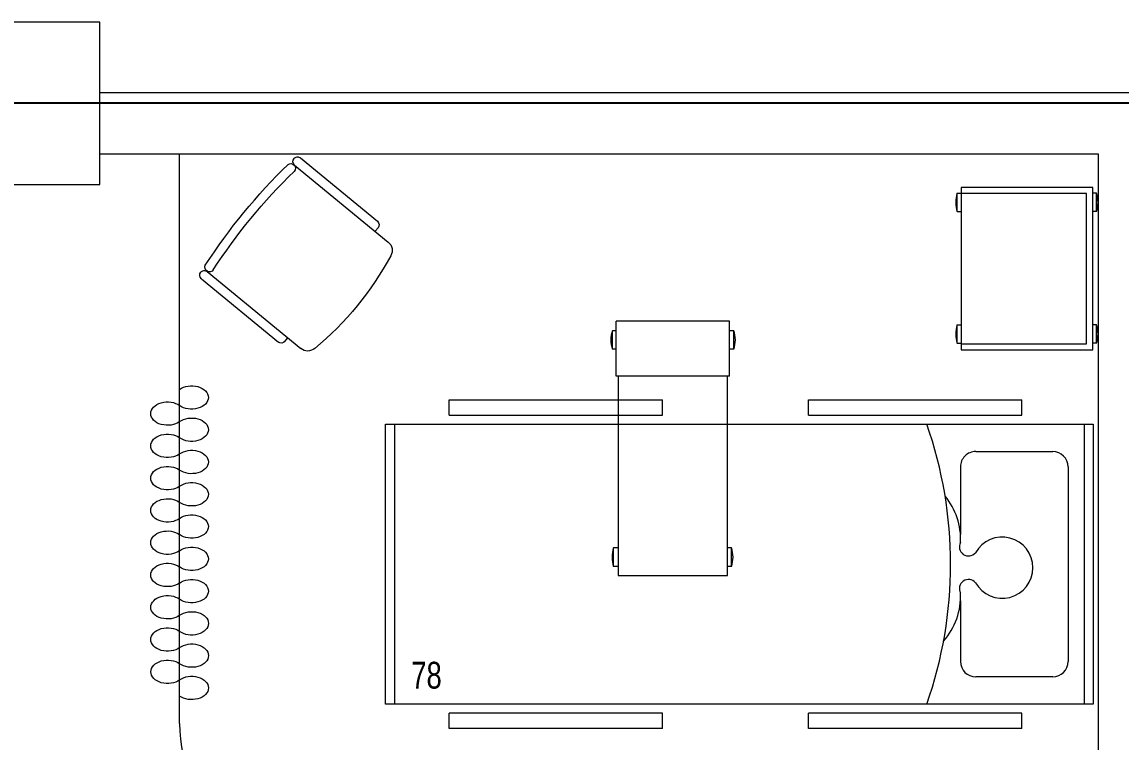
# Model space of a CAD drawing. Header units: metres. Extents: x -18745 to 220762, y -1579758 to -1356048.
# Drawn here: x 122786 to 126376, y -1435723 to -1433373 of the extents above; entities that cross this region are included whole.
import ezdxf

# ---------------------------------------------------------------- set-up
doc = ezdxf.new("R2010")
doc.units = ezdxf.units.M
doc.layers.get('0').update_dxf_attribs({"lineweight": 0})
doc.layers.add('A-100 - Copy$0$axes', color=8, linetype='Continuous')
for name, color, linetype, lineweight in [('A-100 - Copy$0$Medical Equipment and Furniture', 8, 'Continuous', 0), ('A-100 - Copy$0$Medical Equipment and Furniture1', 8, 'Continuous', 5), ('A-100 - Copy$0$Structure', 8, 'Continuous', 9), ('A-100 - Copy$0$Walls', 8, 'Continuous', 0)]:
    doc.layers.add(name, color=color, linetype=linetype, lineweight=lineweight)
doc.styles.add('A-100 - Copy$0$X3G_ENTITY_257CFD', font='swisscl.ttf', dxfattribs={"height": 200})

# ---------------------------------------------------------------- blocks, each defined once
blk = doc.blocks.new('A-100 - Copy$0$CURTAIN')
for centre, start, end in [((-0.3386, 0.0395), 313.5684, 226.4316), ((-0.1881, 0.0395), 313.5684, 226.4316), ((-0.0376, 0.0395), 313.5684, 226.4316), ((0.1129, 0.0395), 313.5684, 226.4316), ((0.2633, 0.0395), 313.5684, 226.4316), ((0.4138, 0.0395), 313.5684, 226.4316), ((0.5643, 0.0395), 313.5684, 226.4316), ((0.7148, 0.0395), 313.5684, 226.4316), ((0.8653, 0.0395), 313.5684, 226.4316), ((0.0376, -0.0395), 133.5684, 46.4316), ((0.1881, -0.0395), 133.5684, 46.4316), ((0.3386, -0.0395), 133.5684, 46.4316), ((0.4891, -0.0395), 133.5684, 46.4316), ((0.6396, -0.0395), 133.5684, 46.4316), ((0.79, -0.0395), 133.5684, 46.4316), ((0.9405, -0.0395), 133.5684, 46.4316), ((-0.4138, -0.0395), 133.5684, 46.4316), ((-0.2633, -0.0395), 133.5684, 46.4316), ((-0.1129, -0.0395), 133.5684, 46.4316)]:
    blk.add_arc(centre, 0.0546, start, end)
blk = doc.blocks.new('A-100 - Copy$0$Hospital Bed')
at = {"layer": 'A-100 - Copy$0$Medical Equipment and Furniture1'}
for p, q in [((38.338, -101.6315, 0), (38.338, -101.6815, 0)), ((38.338, -101.6315, 0), (39.0347, -101.6315, 0)), ((39.0347, -101.6315, 0), (39.0347, -101.6815, 0)), ((39.5123, -101.6315, 0), (40.209, -101.6315, 0)), ((39.5123, -101.6315, 0), (39.5123, -101.6815, 0)), ((40.209, -101.6315, 0), (40.209, -101.6815, 0)), ((38.338, -101.6815, 0), (39.0347, -101.6815, 0)), ((39.5123, -101.6815, 0), (40.209, -101.6815, 0)), ((38.105, -102.6245, 0), (38.105, -101.7101, 0)), ((38.105, -101.7101, 0), (40.4164, -101.7101, 0)), ((38.135, -102.6245, 0), (38.135, -101.7101, 0)), ((40.3864, -101.7101, 0), (40.3864, -102.6245, 0)), ((40.4164, -101.7101, 0), (40.4164, -102.6245, 0)), ((38.2374, -101.7997, 0), (38.4887, -101.7997, 0)), ((38.1874, -102.485, 0), (38.1874, -101.8497, 0)), ((38.5387, -102.0476, 0), (38.5387, -101.8497, 0)), ((38.5387, -102.485, 0), (38.5387, -102.264, 0)), ((38.4887, -102.535, 0), (38.2374, -102.535, 0)), ((40.4164, -102.6245, 0), (38.105, -102.6245, 0)), ((38.338, -102.6532, 0), (38.338, -102.7032, 0)), ((39.0347, -102.6532, 0), (38.338, -102.6532, 0)), ((39.0347, -102.6532, 0), (39.0347, -102.7032, 0)), ((40.209, -102.6532, 0), (39.5123, -102.6532, 0)), ((39.5123, -102.6532, 0), (39.5123, -102.7032, 0)), ((40.209, -102.6532, 0), (40.209, -102.7032, 0)), ((39.0347, -102.7032, 0), (38.338, -102.7032, 0)), ((40.209, -102.7032, 0), (39.5123, -102.7032, 0))]:
    blk.add_line(p, q, dxfattribs=at)
at = {"layer": 'A-100 - Copy$0$Medical Equipment and Furniture1', "elevation": 0}
for points in [[(38.6489, -102.6245), (38.6489, -102.6245), (38.6489, -102.6245), (38.6489, -102.6245), (38.6489, -102.6245), (38.6489, -102.6245), (38.6489, -102.6245), (38.6489, -102.6245), (38.6489, -102.6245), (38.6489, -102.6245), (38.6489, -102.6245), (38.6489, -102.6245), (38.6489, -102.6245), (38.6489, -102.6245), (38.6489, -102.6245), (38.6489, -102.6245), (38.6489, -102.6245), (38.6489, -102.6245), (38.6489, -102.6245), (38.6489, -102.6245), (38.6489, -102.6245), (38.6489, -102.6245), (38.6489, -102.6245), (38.6489, -102.6245), (38.6489, -102.6245), (38.6489, -102.6245), (38.6489, -102.6245), (38.6489, -102.6245), (38.6489, -102.6245), (38.6489, -102.6245), (38.6489, -102.6245), (38.6489, -102.6245), (38.6489, -102.6245), (38.6489, -102.6245), (38.6489, -102.6245), (38.6489, -102.6245), (38.6489, -102.6245), (38.6489, -102.6245), (38.6489, -102.6245), (38.6489, -102.6245), (38.6489, -102.6245), (38.6489, -102.6245), (38.6489, -102.6245), (38.6489, -102.6245), (38.6489, -102.6245), (38.6489, -102.6245), (38.6489, -102.6245), (38.6489, -102.6245), (38.6489, -102.6245), (38.6489, -102.6245), (38.6489, -102.6245), (38.6489, -102.6245), (38.6489, -102.6245), (38.6489, -102.6245), (38.6489, -102.6245), (38.6489, -102.6245), (38.6489, -102.6245), (38.6489, -102.6245), (38.6489, -102.6245), (38.6489, -102.6245), (38.6489, -102.6245), (38.6489, -102.6245), (38.6489, -102.6245), (38.6489, -102.6245), (38.6489, -102.6245), (38.6489, -102.6245), (38.6489, -102.6245), (38.6489, -102.6245), (38.6489, -102.6245), (38.6489, -102.6245), (38.6489, -102.6245), (38.6489, -102.6245), (38.6489, -102.6245), (38.6489, -102.6245), (38.6489, -102.6245), (38.6489, -102.6245), (38.6489, -102.6245), (38.6489, -102.6245), (38.6489, -102.6245), (38.6489, -102.6245), (38.6489, -102.6245), (38.6489, -102.6245), (38.6489, -102.6245), (38.6489, -102.6245), (38.6489, -102.6245), (38.6489, -102.6245), (38.6489, -102.6245), (38.6489, -102.6245), (38.6489, -102.6245), (38.6489, -102.6245), (38.6489, -102.6245), (38.6489, -102.6245), (38.6489, -102.6245), (38.6489, -102.6245), (38.6489, -102.6245), (38.6489, -102.6245), (38.6489, -102.6245), (38.6489, -102.6245), (38.6489, -102.6245), (38.6489, -102.6245), (38.6489, -102.6245), (38.6489, -102.6245), (38.6489, -102.6245), (38.6489, -102.6245), (38.6489, -102.6245), (38.6489, -102.6245), (38.6489, -102.6245), (38.6489, -102.6245), (38.6489, -102.6245), (38.6489, -102.6245), (38.6489, -102.6245), (38.6489, -102.6245), (38.6489, -102.6245), (38.6489, -102.6245), (38.6489, -102.6245), (38.6489, -102.6245), (38.6489, -102.6245), (38.6489, -102.6245), (38.6489, -102.6245), (38.6489, -102.6245), (38.6489, -102.6245), (38.6489, -102.6245), (38.6489, -102.6245), (38.6489, -102.6245), (38.6489, -102.6245), (38.6489, -102.6245), (38.6489, -102.6245), (38.6489, -102.6245), (38.6489, -102.6245), (38.6489, -102.6245), (38.6489, -102.6245), (38.6489, -102.6245), (38.6489, -102.6245), (38.6489, -102.6245), (38.6489, -102.6245), (38.6489, -102.6245), (38.6489, -102.6245), (38.6489, -102.6245), (38.6489, -102.6245), (38.6489, -102.6245), (38.6489, -102.6245), (38.6489, -102.6245), (38.6489, -102.6245), (38.6489, -102.6245), (38.6489, -102.6245), (38.6489, -102.6245), (38.6489, -102.6245), (38.6489, -102.6245), (38.6489, -102.6245), (38.6489, -102.6245), (38.6489, -102.6245), (38.6489, -102.6245), (38.6489, -102.6245), (38.6489, -102.6245), (38.6489, -102.6245), (38.6489, -102.6245), (38.6489, -102.6245), (38.6489, -102.6245), (38.6489, -102.6245), (38.6489, -102.6245), (38.6489, -102.6245), (38.6489, -102.6245), (38.6489, -102.6245), (38.6489, -102.6245), (38.6489, -102.6245), (38.6489, -102.6245), (38.6489, -102.6245), (38.6489, -102.6245), (38.6489, -102.6245), (38.6489, -102.6245), (38.6489, -102.6245), (38.6489, -102.6245), (38.6489, -102.6245), (38.6489, -102.6245), (38.6489, -102.6245), (38.6489, -102.6245), (38.6489, -102.6245), (38.6489, -102.6245), (38.6489, -102.6245), (38.6489, -102.6245), (38.6489, -102.6245), (38.6489, -102.6245), (38.6489, -102.6245), (38.6489, -102.6245), (38.6489, -102.6245), (38.6489, -102.6245), (38.6489, -102.6245), (38.6489, -102.6245), (38.6489, -102.6245), (38.6489, -102.6245), (38.6489, -102.6245), (38.6489, -102.6245), (38.6489, -102.6245), (38.6489, -102.6245), (38.6489, -102.6245), (38.6489, -102.6245), (38.6489, -102.6245), (38.6489, -102.6245), (38.6489, -102.6245), (38.6489, -102.6245), (38.6489, -102.6245), (38.6489, -102.6245), (38.6489, -102.6245), (38.6489, -102.6245), (38.6489, -102.6245), (38.6489, -102.6245), (38.6489, -102.6245), (38.6489, -102.6245), (38.6489, -102.6245), (38.6489, -102.6245), (38.6489, -102.6245), (38.6489, -102.6245), (38.6489, -102.6245), (38.6489, -102.6245), (38.6489, -102.6245), (38.6489, -102.6245), (38.6489, -102.6245), (38.6489, -102.6245), (38.6489, -102.6245)], [(38.6489, -102.6245), (38.6489, -102.6245), (38.6489, -102.6245), (38.6489, -102.6245), (38.6489, -102.6245), (38.6489, -102.6245), (38.6489, -102.6245), (38.6489, -102.6245), (38.6489, -102.6245), (38.6489, -102.6245), (38.6489, -102.6245), (38.6489, -102.6245), (38.6489, -102.6245), (38.6489, -102.6245), (38.6489, -102.6245), (38.6489, -102.6245), (38.6489, -102.6245), (38.6489, -102.6245), (38.6489, -102.6245), (38.6489, -102.6245), (38.6489, -102.6245), (38.6489, -102.6245), (38.6489, -102.6245), (38.6489, -102.6245), (38.6489, -102.6245), (38.6489, -102.6245), (38.6489, -102.6245), (38.6489, -102.6245), (38.6489, -102.6245), (38.6489, -102.6245), (38.6489, -102.6245), (38.6489, -102.6245), (38.6489, -102.6245), (38.6489, -102.6245), (38.6489, -102.6245), (38.6489, -102.6245), (38.6489, -102.6245), (38.6489, -102.6245), (38.6489, -102.6245), (38.6489, -102.6245), (38.6489, -102.6245), (38.6489, -102.6245), (38.6489, -102.6245), (38.6489, -102.6245), (38.6489, -102.6245), (38.6489, -102.6245), (38.6489, -102.6245), (38.6489, -102.6245), (38.6489, -102.6245), (38.6489, -102.6245), (38.6489, -102.6245), (38.6489, -102.6245), (38.6489, -102.6245), (38.6489, -102.6245), (38.6489, -102.6245), (38.6489, -102.6245), (38.6489, -102.6245), (38.6489, -102.6245), (38.6489, -102.6245), (38.6489, -102.6245), (38.6489, -102.6245), (38.6489, -102.6245), (38.6489, -102.6245), (38.6489, -102.6245), (38.6489, -102.6245), (38.6489, -102.6245), (38.6489, -102.6245), (38.6489, -102.6245), (38.6489, -102.6245), (38.6489, -102.6245), (38.6489, -102.6245), (38.6489, -102.6245), (38.6489, -102.6245), (38.6489, -102.6245), (38.6489, -102.6245), (38.6489, -102.6245), (38.6489, -102.6245), (38.6489, -102.6245), (38.6489, -102.6245), (38.6489, -102.6245), (38.6489, -102.6245), (38.6489, -102.6245), (38.6489, -102.6245), (38.6489, -102.6245), (38.6489, -102.6245), (38.6489, -102.6245), (38.6489, -102.6245), (38.6489, -102.6245), (38.6489, -102.6245), (38.6489, -102.6245), (38.6489, -102.6245), (38.6489, -102.6245), (38.6489, -102.6245), (38.6489, -102.6245), (38.6489, -102.6245), (38.6489, -102.6245), (38.6489, -102.6245), (38.6489, -102.6245), (38.6489, -102.6245), (38.6489, -102.6245), (38.6489, -102.6245), (38.6489, -102.6245), (38.6489, -102.6245), (38.6489, -102.6245), (38.6489, -102.6245), (38.6489, -102.6245), (38.6489, -102.6245), (38.6489, -102.6245), (38.6489, -102.6245), (38.6489, -102.6245), (38.6489, -102.6245), (38.6489, -102.6245), (38.6489, -102.6245), (38.6489, -102.6245), (38.6489, -102.6245), (38.6489, -102.6245), (38.6489, -102.6245), (38.6489, -102.6245), (38.6489, -102.6245), (38.6489, -102.6245), (38.6489, -102.6245), (38.6489, -102.6245), (38.6489, -102.6245), (38.6489, -102.6245), (38.6489, -102.6245), (38.6489, -102.6245), (38.6489, -102.6245), (38.6489, -102.6245), (38.6489, -102.6245), (38.6489, -102.6245), (38.6489, -102.6245), (38.6489, -102.6245), (38.6489, -102.6245), (38.6489, -102.6245), (38.6489, -102.6245), (38.6489, -102.6245), (38.6489, -102.6245), (38.6489, -102.6245), (38.6489, -102.6245), (38.6489, -102.6245), (38.6489, -102.6245), (38.6489, -102.6245), (38.6489, -102.6245), (38.6489, -102.6245), (38.6489, -102.6245), (38.6489, -102.6245), (38.6489, -102.6245), (38.6489, -102.6245), (38.6489, -102.6245), (38.6489, -102.6245), (38.6489, -102.6245), (38.6489, -102.6245), (38.6489, -102.6245), (38.6489, -102.6245), (38.6489, -102.6245), (38.6489, -102.6245), (38.6489, -102.6245), (38.6489, -102.6245), (38.6489, -102.6245), (38.6489, -102.6245), (38.6489, -102.6245), (38.6489, -102.6245), (38.6489, -102.6245), (38.6489, -102.6245), (38.6489, -102.6245), (38.6489, -102.6245), (38.6489, -102.6245), (38.6489, -102.6245), (38.6489, -102.6245), (38.6489, -102.6245), (38.6489, -102.6245), (38.6489, -102.6245), (38.6489, -102.6245), (38.6489, -102.6245), (38.6489, -102.6245), (38.6489, -102.6245), (38.6489, -102.6245), (38.6489, -102.6245), (38.6489, -102.6245), (38.6489, -102.6245), (38.6489, -102.6245), (38.6489, -102.6245), (38.6489, -102.6245), (38.6489, -102.6245), (38.6489, -102.6245), (38.6489, -102.6245), (38.6489, -102.6245), (38.6489, -102.6245), (38.6489, -102.6245), (38.6489, -102.6245), (38.6489, -102.6245), (38.6489, -102.6245), (38.6489, -102.6245), (38.6489, -102.6245), (38.6489, -102.6245), (38.6489, -102.6245), (38.6489, -102.6245), (38.6489, -102.6245), (38.6489, -102.6245), (38.6489, -102.6245), (38.6489, -102.6245), (38.6489, -102.6245), (38.6489, -102.6245), (38.6489, -102.6245), (38.6489, -102.6245), (38.6489, -102.6245), (38.6489, -102.6245), (38.6489, -102.6245), (38.6489, -102.6245), (38.6489, -102.6245), (38.6489, -102.6245), (38.6489, -102.6245), (38.6489, -102.6245), (38.6489, -102.6245)], [(38.6489, -102.6245), (38.6489, -102.6245), (38.6489, -102.6245), (38.6489, -102.6245), (38.6489, -102.6245), (38.6489, -102.6245), (38.6489, -102.6245), (38.6489, -102.6245), (38.6489, -102.6245), (38.6489, -102.6245), (38.6489, -102.6245), (38.6489, -102.6245), (38.6489, -102.6245), (38.6489, -102.6245), (38.6489, -102.6245), (38.6489, -102.6245), (38.6489, -102.6245), (38.6489, -102.6245), (38.6489, -102.6245), (38.6489, -102.6245), (38.6489, -102.6245), (38.6489, -102.6245), (38.6489, -102.6245), (38.6489, -102.6245), (38.6489, -102.6245), (38.6489, -102.6245), (38.6489, -102.6245), (38.6489, -102.6245), (38.6489, -102.6245), (38.6489, -102.6245), (38.6489, -102.6245), (38.6489, -102.6245), (38.6489, -102.6245), (38.6489, -102.6245), (38.6489, -102.6245), (38.6489, -102.6245), (38.6489, -102.6245), (38.6489, -102.6245), (38.6489, -102.6245), (38.6489, -102.6245), (38.6489, -102.6245), (38.6489, -102.6245), (38.6489, -102.6245), (38.6489, -102.6245), (38.6489, -102.6245), (38.6489, -102.6245), (38.6489, -102.6245), (38.6489, -102.6245), (38.6489, -102.6245), (38.6489, -102.6245), (38.6489, -102.6245), (38.6489, -102.6245), (38.6489, -102.6245), (38.6489, -102.6245), (38.6489, -102.6245), (38.6489, -102.6245), (38.6489, -102.6245), (38.6489, -102.6245), (38.6489, -102.6245), (38.6489, -102.6245), (38.6489, -102.6245), (38.6489, -102.6245), (38.6489, -102.6245), (38.6489, -102.6245), (38.6489, -102.6245), (38.6489, -102.6245), (38.6489, -102.6245), (38.6489, -102.6245), (38.6489, -102.6245), (38.6489, -102.6245), (38.6489, -102.6245), (38.6489, -102.6245), (38.6489, -102.6245), (38.6489, -102.6245), (38.6489, -102.6245), (38.6489, -102.6245), (38.6489, -102.6245), (38.6489, -102.6245), (38.6489, -102.6245), (38.6489, -102.6245), (38.6489, -102.6245), (38.6489, -102.6245), (38.6489, -102.6245), (38.6489, -102.6245), (38.6489, -102.6245), (38.6489, -102.6245), (38.6489, -102.6245), (38.6489, -102.6245), (38.6489, -102.6245), (38.6489, -102.6245), (38.6489, -102.6245), (38.6489, -102.6245), (38.6489, -102.6245), (38.6489, -102.6245), (38.6489, -102.6245), (38.6489, -102.6245), (38.6489, -102.6245), (38.6489, -102.6245), (38.6489, -102.6245), (38.6489, -102.6245), (38.6489, -102.6245), (38.6489, -102.6245), (38.6489, -102.6245), (38.6489, -102.6245), (38.6489, -102.6245), (38.6489, -102.6245), (38.6489, -102.6245), (38.6489, -102.6245), (38.6489, -102.6245), (38.6489, -102.6245), (38.6489, -102.6245), (38.6489, -102.6245), (38.6489, -102.6245), (38.6489, -102.6245), (38.6489, -102.6245), (38.6489, -102.6245), (38.6489, -102.6245), (38.6489, -102.6245), (38.6489, -102.6245), (38.6489, -102.6245), (38.6489, -102.6245), (38.6489, -102.6245), (38.6489, -102.6245), (38.6489, -102.6245), (38.6489, -102.6245), (38.6489, -102.6245), (38.6489, -102.6245), (38.6489, -102.6245), (38.6489, -102.6245), (38.6489, -102.6245), (38.6489, -102.6245), (38.6489, -102.6245), (38.6489, -102.6245), (38.6489, -102.6245), (38.6489, -102.6245), (38.6489, -102.6245), (38.6489, -102.6245), (38.6489, -102.6245), (38.6489, -102.6245), (38.6489, -102.6245), (38.6489, -102.6245), (38.6489, -102.6245), (38.6489, -102.6245), (38.6489, -102.6245), (38.6489, -102.6245), (38.6489, -102.6245), (38.6489, -102.6245), (38.6489, -102.6245), (38.6489, -102.6245), (38.6489, -102.6245), (38.6489, -102.6245), (38.6489, -102.6245), (38.6489, -102.6245), (38.6489, -102.6245), (38.6489, -102.6245), (38.6489, -102.6245), (38.6489, -102.6245), (38.6489, -102.6245), (38.6489, -102.6245), (38.6489, -102.6245), (38.6489, -102.6245), (38.6489, -102.6245), (38.6489, -102.6245), (38.6489, -102.6245), (38.6489, -102.6245), (38.6489, -102.6245), (38.6489, -102.6245), (38.6489, -102.6245), (38.6489, -102.6245), (38.6489, -102.6245), (38.6489, -102.6245), (38.6489, -102.6245), (38.6489, -102.6245), (38.6489, -102.6245), (38.6489, -102.6245), (38.6489, -102.6245), (38.6489, -102.6245), (38.6489, -102.6245), (38.6489, -102.6245), (38.6489, -102.6245), (38.6489, -102.6245), (38.6489, -102.6245), (38.6489, -102.6245), (38.6489, -102.6245), (38.6489, -102.6245), (38.6489, -102.6245), (38.6489, -102.6245), (38.6489, -102.6245), (38.6489, -102.6245), (38.6489, -102.6245), (38.6489, -102.6245), (38.6489, -102.6245), (38.6489, -102.6245), (38.6489, -102.6245), (38.6489, -102.6245), (38.6489, -102.6245), (38.6489, -102.6245), (38.6489, -102.6245), (38.6489, -102.6245), (38.6489, -102.6245), (38.6489, -102.6245), (38.6489, -102.6245), (38.6489, -102.6245), (38.6489, -102.6245), (38.6489, -102.6245), (38.6489, -102.6245), (38.6489, -102.6245), (38.6489, -102.6245), (38.6489, -102.6245), (38.6489, -102.6245), (38.6489, -102.6245), (38.6489, -102.6245), (38.6489, -102.6245), (38.6489, -102.6245), (38.6489, -102.6245), (38.6489, -102.6245), (38.6489, -102.6245), (38.6489, -102.6245), (38.6489, -102.6245), (38.6489, -102.6245), (38.6489, -102.6245), (38.6489, -102.6245), (38.6489, -102.6245), (38.6489, -102.6245), (38.6489, -102.6245), (38.6489, -102.6245), (38.6489, -102.6245), (38.6489, -102.6245), (38.6489, -102.6245), (38.6489, -102.6245), (38.6489, -102.6245), (38.6489, -102.6245), (38.6489, -102.6245), (38.6489, -102.6245), (38.6489, -102.6245), (38.6489, -102.6245), (38.6489, -102.6245), (38.6489, -102.6245), (38.6489, -102.6245), (38.6489, -102.6245), (38.6489, -102.6245), (38.6489, -102.6245), (38.6489, -102.6245), (38.6489, -102.6245), (38.6489, -102.6245), (38.6489, -102.6245), (38.6489, -102.6245), (38.6489, -102.6245), (38.6489, -102.6245), (38.6489, -102.6245), (38.6489, -102.6245), (38.6489, -102.6245), (38.6489, -102.6245), (38.6489, -102.6245), (38.6489, -102.6245), (38.6489, -102.6245), (38.6489, -102.6245), (38.6489, -102.6245), (38.6489, -102.6245), (38.6489, -102.6245), (38.6489, -102.6245), (38.6489, -102.6245), (38.6489, -102.6245), (38.6489, -102.6245), (38.6489, -102.6245), (38.6489, -102.6245), (38.6489, -102.6245), (38.6489, -102.6245), (38.6489, -102.6245), (38.6489, -102.6245), (38.6489, -102.6245), (38.6489, -102.6245), (38.6489, -102.6245), (38.6489, -102.6245), (38.6489, -102.6245), (38.6489, -102.6245), (38.6489, -102.6245)]]:
    blk.add_lwpolyline(points, close=True, dxfattribs=at)
for points in [[(38.6489, -102.6245), (38.6489, -102.6245), (38.6489, -102.6245), (38.6489, -102.6245), (38.6489, -102.6245), (38.6489, -102.6245), (38.6489, -102.6245), (38.6489, -102.6245)], [(38.6489, -102.6245), (38.6489, -102.6245), (38.6489, -102.6245), (38.6489, -102.6245), (38.6489, -102.6245), (38.6489, -102.6245), (38.6489, -102.6245), (38.6489, -102.6245), (38.6489, -102.6245), (38.6489, -102.6245), (38.6489, -102.6245), (38.6489, -102.6245), (38.6489, -102.6245), (38.6489, -102.6245), (38.6489, -102.6245), (38.6489, -102.6245), (38.6489, -102.6245), (38.6489, -102.6245), (38.6489, -102.6245), (38.6489, -102.6245), (38.6489, -102.6245), (38.6489, -102.6245), (38.6489, -102.6245), (38.6489, -102.6245), (38.6489, -102.6245), (38.6489, -102.6245), (38.6489, -102.6245), (38.6489, -102.6245), (38.6489, -102.6245), (38.6489, -102.6245), (38.6489, -102.6245), (38.6489, -102.6245), (38.6489, -102.6245), (38.6489, -102.6245), (38.6489, -102.6245), (38.6489, -102.6245), (38.6489, -102.6245), (38.6489, -102.6245), (38.6489, -102.6245), (38.6489, -102.6245), (38.6489, -102.6245), (38.6489, -102.6245), (38.6489, -102.6245), (38.6489, -102.6245), (38.6489, -102.6245), (38.6489, -102.6245), (38.6489, -102.6245), (38.6489, -102.6245), (38.6489, -102.6245), (38.6489, -102.6245), (38.6489, -102.6245), (38.6489, -102.6245), (38.6489, -102.6245), (38.6489, -102.6245), (38.6489, -102.6245), (38.6489, -102.6245), (38.6489, -102.6245), (38.6489, -102.6245), (38.6489, -102.6245), (38.6489, -102.6245), (38.6489, -102.6245), (38.6489, -102.6245), (38.6489, -102.6245), (38.6489, -102.6245), (38.6489, -102.6245), (38.6489, -102.6245), (38.6489, -102.6245), (38.6489, -102.6245), (38.6489, -102.6245), (38.6489, -102.6245), (38.6489, -102.6245), (38.6489, -102.6245), (38.6489, -102.6245), (38.6489, -102.6245), (38.6489, -102.6245), (38.6489, -102.6245), (38.6489, -102.6245), (38.6489, -102.6245), (38.6489, -102.6245), (38.6489, -102.6245), (38.6489, -102.6245), (38.6489, -102.6245), (38.6489, -102.6245), (38.6489, -102.6245), (38.6489, -102.6245), (38.6489, -102.6245), (38.6489, -102.6245), (38.6489, -102.6245), (38.6489, -102.6245), (38.6489, -102.6245), (38.6489, -102.6245), (38.6489, -102.6245), (38.6489, -102.6245), (38.6489, -102.6245), (38.6489, -102.6245), (38.6489, -102.6245), (38.6489, -102.6245), (38.6489, -102.6245), (38.6489, -102.6245), (38.6489, -102.6245), (38.6489, -102.6245), (38.6489, -102.6245), (38.6489, -102.6245), (38.6489, -102.6245), (38.6489, -102.6245), (38.6489, -102.6245), (38.6489, -102.6245), (38.6489, -102.6245), (38.6489, -102.6245), (38.6489, -102.6245), (38.6489, -102.6245)], [(38.6489, -102.6245), (38.6489, -102.6245), (38.6489, -102.6245), (38.6489, -102.6245), (38.6489, -102.6245), (38.6489, -102.6245), (38.6489, -102.6245), (38.6489, -102.6245), (38.6489, -102.6245), (38.6489, -102.6245), (38.6489, -102.6245), (38.6489, -102.6245), (38.6489, -102.6245), (38.6489, -102.6245), (38.6489, -102.6245), (38.6489, -102.6245), (38.6489, -102.6245)], [(38.6489, -102.6245), (38.6489, -102.6245), (38.6489, -102.6245), (38.6489, -102.6245), (38.6489, -102.6245), (38.6489, -102.6245), (38.6489, -102.6245)], [(38.6489, -102.6245), (38.6489, -102.6245), (38.6489, -102.6245), (38.6489, -102.6245), (38.6489, -102.6245), (38.6489, -102.6245), (38.6489, -102.6245), (38.6489, -102.6245), (38.6489, -102.6245), (38.6489, -102.6245), (38.6489, -102.6245), (38.6489, -102.6245)], [(38.6489, -102.6245), (38.6489, -102.6245), (38.6489, -102.6245), (38.6489, -102.6245), (38.6489, -102.6245), (38.6489, -102.6245), (38.6489, -102.6245), (38.6489, -102.6245), (38.6489, -102.6245), (38.6489, -102.6245), (38.6489, -102.6245), (38.6489, -102.6245), (38.6489, -102.6245), (38.6489, -102.6245), (38.6489, -102.6245), (38.6489, -102.6245), (38.6489, -102.6245), (38.6489, -102.6245), (38.6489, -102.6245), (38.6489, -102.6245), (38.6489, -102.6245), (38.6489, -102.6245), (38.6489, -102.6245), (38.6489, -102.6245), (38.6489, -102.6245), (38.6489, -102.6245), (38.6489, -102.6245), (38.6489, -102.6245), (38.6489, -102.6245), (38.6489, -102.6245), (38.6489, -102.6245), (38.6489, -102.6245), (38.6489, -102.6245), (38.6489, -102.6245), (38.6489, -102.6245), (38.6489, -102.6245), (38.6489, -102.6245), (38.6489, -102.6245), (38.6489, -102.6245), (38.6489, -102.6245), (38.6489, -102.6245), (38.6489, -102.6245), (38.6489, -102.6245), (38.6489, -102.6245), (38.6489, -102.6245), (38.6489, -102.6245), (38.6489, -102.6245), (38.6489, -102.6245), (38.6489, -102.6245), (38.6489, -102.6245), (38.6489, -102.6245), (38.6489, -102.6245), (38.6489, -102.6245), (38.6489, -102.6245), (38.6489, -102.6245), (38.6489, -102.6245), (38.6489, -102.6245), (38.6489, -102.6245), (38.6489, -102.6245), (38.6489, -102.6245), (38.6489, -102.6245), (38.6489, -102.6245), (38.6489, -102.6245), (38.6489, -102.6245), (38.6489, -102.6245), (38.6489, -102.6245), (38.6489, -102.6245), (38.6489, -102.6245), (38.6489, -102.6245), (38.6489, -102.6245), (38.6489, -102.6245), (38.6489, -102.6245), (38.6489, -102.6245), (38.6489, -102.6245), (38.6489, -102.6245), (38.6489, -102.6245), (38.6489, -102.6245), (38.6489, -102.6245), (38.6489, -102.6245), (38.6489, -102.6245), (38.6489, -102.6245), (38.6489, -102.6245), (38.6489, -102.6245), (38.6489, -102.6245), (38.6489, -102.6245), (38.6489, -102.6245), (38.6489, -102.6245), (38.6489, -102.6245), (38.6489, -102.6245)], [(38.6489, -102.6245), (38.6489, -102.6245), (38.6489, -102.6245), (38.6489, -102.6245), (38.6489, -102.6245), (38.6489, -102.6245), (38.6489, -102.6245), (38.6489, -102.6245), (38.6489, -102.6245), (38.6489, -102.6245), (38.6489, -102.6245), (38.6489, -102.6245), (38.6489, -102.6245), (38.6489, -102.6245), (38.6489, -102.6245), (38.6489, -102.6245), (38.6489, -102.6245), (38.6489, -102.6245), (38.6489, -102.6245), (38.6489, -102.6245), (38.6489, -102.6245), (38.6489, -102.6245), (38.6489, -102.6245), (38.6489, -102.6245), (38.6489, -102.6245), (38.6489, -102.6245), (38.6489, -102.6245), (38.6489, -102.6245), (38.6489, -102.6245), (38.6489, -102.6245), (38.6489, -102.6245), (38.6489, -102.6245), (38.6489, -102.6245), (38.6489, -102.6245), (38.6489, -102.6245), (38.6489, -102.6245), (38.6489, -102.6245), (38.6489, -102.6245), (38.6489, -102.6245), (38.6489, -102.6245), (38.6489, -102.6245), (38.6489, -102.6245), (38.6489, -102.6245), (38.6489, -102.6245), (38.6489, -102.6245), (38.6489, -102.6245), (38.6489, -102.6245), (38.6489, -102.6245), (38.6489, -102.6245), (38.6489, -102.6245), (38.6489, -102.6245), (38.6489, -102.6245), (38.6489, -102.6245), (38.6489, -102.6245)], [(38.6489, -102.6245), (38.6489, -102.6245), (38.6489, -102.6245), (38.6489, -102.6245), (38.6489, -102.6245), (38.6489, -102.6245), (38.6489, -102.6245), (38.6489, -102.6245), (38.6489, -102.6245), (38.6489, -102.6245)], [(38.6489, -102.6245), (38.6489, -102.6245), (38.6489, -102.6245), (38.6489, -102.6245), (38.6489, -102.6245), (38.6489, -102.6245), (38.6489, -102.6245), (38.6489, -102.6245), (38.6489, -102.6245), (38.6489, -102.6245)], [(38.6489, -102.6245), (38.6489, -102.6245), (38.6489, -102.6245), (38.6489, -102.6245), (38.6489, -102.6245), (38.6489, -102.6245), (38.6489, -102.6245), (38.6489, -102.6245), (38.6489, -102.6245), (38.6489, -102.6245), (38.6489, -102.6245), (38.6489, -102.6245), (38.6489, -102.6245), (38.6489, -102.6245), (38.6489, -102.6245)], [(38.6489, -102.6245), (38.6489, -102.6245), (38.6489, -102.6245), (38.6489, -102.6245), (38.6489, -102.6245), (38.6489, -102.6245), (38.6489, -102.6245), (38.6489, -102.6245), (38.6489, -102.6245), (38.6489, -102.6245)], [(38.6489, -102.6245), (38.6489, -102.6245), (38.6489, -102.6245), (38.6489, -102.6245), (38.6489, -102.6245), (38.6489, -102.6245), (38.6489, -102.6245)], [(38.6489, -102.6245), (38.6489, -102.6245), (38.6489, -102.6245), (38.6489, -102.6245), (38.6489, -102.6245), (38.6489, -102.6245), (38.6489, -102.6245), (38.6489, -102.6245), (38.6489, -102.6245), (38.6489, -102.6245)], [(38.6489, -102.6245), (38.6489, -102.6245), (38.6489, -102.6245), (38.6489, -102.6245), (38.6489, -102.6245), (38.6489, -102.6245), (38.6489, -102.6245), (38.6489, -102.6245), (38.6489, -102.6245), (38.6489, -102.6245), (38.6489, -102.6245), (38.6489, -102.6245), (38.6489, -102.6245), (38.6489, -102.6245), (38.6489, -102.6245), (38.6489, -102.6245), (38.6489, -102.6245), (38.6489, -102.6245)], [(38.6489, -102.6245), (38.6489, -102.6245), (38.6489, -102.6245), (38.6489, -102.6245), (38.6489, -102.6245), (38.6489, -102.6245), (38.6489, -102.6245), (38.6489, -102.6245), (38.6489, -102.6245)]]:
    blk.add_lwpolyline(points, dxfattribs=at)
at = {"layer": 'A-100 - Copy$0$Medical Equipment and Furniture1'}
for centre, radius, start, end in [((39.9488, -102.1673, 0), 1.378, 160.6222, 199.3778), ((38.2374, -101.8497, 0), 0.05, 90, 180), ((38.4887, -101.8497, 0), 0.05, 0, 90), ((38.7578, -102.0625, 0), 0.2195, 138.2973, 182.816), ((38.4026, -102.1558, 0), 0.1, 29.3037, 330.6963), ((38.5126, -102.0878, 0), 0.0297, 220.0437, 29.1003), ((38.5126, -102.2238, 0), 0.0297, 330.8997, 139.9563), ((38.7578, -102.2491, 0), 0.2195, 177.184, 219.6878), ((38.2374, -102.485, 0), 0.05, 180, 270), ((38.4887, -102.485, 0), 0.05, 270, 0)]:
    blk.add_arc(centre, radius, start, end, dxfattribs=at)
blk = doc.blocks.new('A-100 - Copy$0$HF13963-P')
at = {"layer": 'A-100 - Copy$0$Medical Equipment and Furniture1'}
for p, q in [((0.18, 0.185), (0, 0.185)), ((0, 0.185), (0, -0.185)), ((0.0915, 0.1995), (0.0315, 0.1995)), ((0.0315, 0.1995), (0.0315, 0.185)), ((0.0915, 0.1995), (0.0915, 0.185)), ((0.18, 0.185), (0.18, -0.185)), ((0.8007, 0.1919), (0.7407, 0.1919)), ((0.7407, 0.1919), (0.7407, 0.1788)), ((0.8007, 0.1919), (0.8007, 0.1788)), ((0.83, 0.1788), (0.18, 0.1788)), ((0.83, -0.1788), (0.83, 0.1788)), ((0.18, -0.1788), (0.83, -0.1788)), ((0.7407, -0.1788), (0.7407, -0.1933)), ((0.8007, -0.1788), (0.8007, -0.1933)), ((0.18, -0.185), (0, -0.185)), ((0.0315, -0.185), (0.0315, -0.1971)), ((0.0915, -0.1971), (0.0315, -0.1971)), ((0.0915, -0.185), (0.0915, -0.1971)), ((0.8007, -0.1933), (0.7407, -0.1933))]:
    blk.add_line(p, q, dxfattribs=at)
for centre, start, end in [((0.0615, 0.112), 71.0754, 108.9246), ((0.7707, 0.1044), 71.0754, 108.9246), ((0.0615, -0.1096), 251.0754, 288.9246), ((0.7707, -0.1058), 251.0754, 288.9246)]:
    blk.add_arc(centre, 0.0925, start, end, dxfattribs=at)
blk = doc.blocks.new('A-100 - Copy$0$HF10531-P')
at = {"layer": 'A-100 - Copy$0$Medical Equipment and Furniture1'}
for p, q in [((0.0791, 0.4424), (0.0191, 0.4424)), ((0.0191, 0.4424), (0.0191, 0.43)), ((0.0791, 0.4424), (0.0791, 0.43)), ((0.5086, 0.4424), (0.4486, 0.4424)), ((0.4486, 0.4424), (0.4486, 0.43)), ((0.5086, 0.4424), (0.5086, 0.43)), ((0.53, 0.43), (0, 0.43)), ((0, 0.43), (0, 0)), ((0.51, 0.41), (0.02, 0.41)), ((0.02, 0.41), (0.02, 0)), ((0.51, 0), (0.51, 0.41)), ((0.53, 0), (0.53, 0.43)), ((0, 0), (0.53, 0)), ((0.0191, -0.0124), (0.0191, 0)), ((0.0791, -0.0124), (0.0791, 0)), ((0.4486, -0.0124), (0.4486, 0)), ((0.5086, -0.0124), (0.5086, 0)), ((0.0791, -0.0124), (0.0191, -0.0124)), ((0.5086, -0.0124), (0.4486, -0.0124))]:
    blk.add_line(p, q, dxfattribs=at)
for points in [[(0.02, 0.41), (0.02, 0.41), (0.02, 0.41), (0.02, 0.41), (0.02, 0.41), (0.02, 0.41), (0.02, 0.41), (0.02, 0.41), (0.02, 0.41), (0.02, 0.41), (0.02, 0.41), (0.02, 0.41), (0.02, 0.41), (0.02, 0.41), (0.02, 0.41), (0.02, 0.41), (0.02, 0.41), (0.02, 0.41), (0.02, 0.41), (0.02, 0.41), (0.02, 0.41), (0.02, 0.41), (0.02, 0.41), (0.02, 0.41), (0.02, 0.41), (0.02, 0.41), (0.02, 0.41), (0.02, 0.41), (0.02, 0.41), (0.02, 0.41), (0.02, 0.41), (0.02, 0.41), (0.02, 0.41), (0.02, 0.41), (0.02, 0.41), (0.02, 0.41), (0.02, 0.41), (0.02, 0.41), (0.02, 0.41), (0.02, 0.41), (0.02, 0.41), (0.02, 0.41), (0.02, 0.41), (0.02, 0.41), (0.02, 0.41), (0.02, 0.41), (0.02, 0.41), (0.02, 0.41), (0.02, 0.41), (0.02, 0.41), (0.02, 0.41), (0.02, 0.41), (0.02, 0.41), (0.02, 0.41), (0.02, 0.41), (0.02, 0.41), (0.02, 0.41), (0.02, 0.41), (0.02, 0.41), (0.02, 0.41), (0.02, 0.41), (0.02, 0.41), (0.02, 0.41), (0.02, 0.41), (0.02, 0.41), (0.02, 0.41), (0.02, 0.41), (0.02, 0.41), (0.02, 0.41), (0.02, 0.41), (0.02, 0.41), (0.02, 0.41), (0.02, 0.41), (0.02, 0.41), (0.02, 0.41), (0.02, 0.41), (0.02, 0.41), (0.02, 0.41), (0.02, 0.41), (0.02, 0.41), (0.02, 0.41), (0.02, 0.41), (0.02, 0.41), (0.02, 0.41), (0.02, 0.41), (0.02, 0.41), (0.02, 0.41), (0.02, 0.41), (0.02, 0.41), (0.02, 0.41), (0.02, 0.41), (0.02, 0.41), (0.02, 0.41), (0.02, 0.41), (0.02, 0.41), (0.02, 0.41), (0.02, 0.41), (0.02, 0.41), (0.02, 0.41), (0.02, 0.41), (0.02, 0.41), (0.02, 0.41), (0.02, 0.41), (0.02, 0.41), (0.02, 0.41), (0.02, 0.41), (0.02, 0.41), (0.02, 0.41), (0.02, 0.41), (0.02, 0.41), (0.02, 0.41), (0.02, 0.41), (0.02, 0.41), (0.02, 0.41), (0.02, 0.41), (0.02, 0.41), (0.02, 0.41), (0.02, 0.41), (0.02, 0.41), (0.02, 0.41), (0.02, 0.41), (0.02, 0.41), (0.02, 0.41), (0.02, 0.41), (0.02, 0.41), (0.02, 0.41), (0.02, 0.41), (0.02, 0.41), (0.02, 0.41), (0.02, 0.41), (0.02, 0.41), (0.02, 0.41), (0.02, 0.41), (0.02, 0.41), (0.02, 0.41), (0.02, 0.41), (0.02, 0.41), (0.02, 0.41), (0.02, 0.41), (0.02, 0.41), (0.02, 0.41), (0.02, 0.41), (0.02, 0.41), (0.02, 0.41), (0.02, 0.41), (0.02, 0.41), (0.02, 0.41), (0.02, 0.41), (0.02, 0.41), (0.02, 0.41), (0.02, 0.41), (0.02, 0.41), (0.02, 0.41), (0.02, 0.41), (0.02, 0.41), (0.02, 0.41), (0.02, 0.41), (0.02, 0.41), (0.02, 0.41), (0.02, 0.41), (0.02, 0.41), (0.02, 0.41), (0.02, 0.41), (0.02, 0.41), (0.02, 0.41), (0.02, 0.41), (0.02, 0.41), (0.02, 0.41), (0.02, 0.41), (0.02, 0.41), (0.02, 0.41), (0.02, 0.41), (0.02, 0.41), (0.02, 0.41), (0.02, 0.41), (0.02, 0.41), (0.02, 0.41), (0.02, 0.41), (0.02, 0.41), (0.02, 0.41), (0.02, 0.41), (0.02, 0.41), (0.02, 0.41), (0.02, 0.41), (0.02, 0.41), (0.02, 0.41), (0.02, 0.41), (0.02, 0.41), (0.02, 0.41), (0.02, 0.41), (0.02, 0.41), (0.02, 0.41), (0.02, 0.41), (0.02, 0.41), (0.02, 0.41), (0.02, 0.41), (0.02, 0.41), (0.02, 0.41), (0.02, 0.41), (0.02, 0.41), (0.02, 0.41), (0.02, 0.41), (0.02, 0.41), (0.02, 0.41), (0.02, 0.41), (0.02, 0.41), (0.02, 0.41), (0.02, 0.41), (0.02, 0.41), (0.02, 0.41), (0.02, 0.41), (0.02, 0.41), (0.02, 0.41), (0.02, 0.41), (0.02, 0.41), (0.02, 0.41), (0.02, 0.41), (0.02, 0.41), (0.02, 0.41)], [(0.02, 0.41), (0.02, 0.41), (0.02, 0.41), (0.02, 0.41), (0.02, 0.41), (0.02, 0.41), (0.02, 0.41), (0.02, 0.41), (0.02, 0.41), (0.02, 0.41), (0.02, 0.41), (0.02, 0.41), (0.02, 0.41), (0.02, 0.41), (0.02, 0.41), (0.02, 0.41), (0.02, 0.41), (0.02, 0.41), (0.02, 0.41), (0.02, 0.41), (0.02, 0.41), (0.02, 0.41), (0.02, 0.41), (0.02, 0.41), (0.02, 0.41), (0.02, 0.41), (0.02, 0.41), (0.02, 0.41), (0.02, 0.41), (0.02, 0.41), (0.02, 0.41), (0.02, 0.41), (0.02, 0.41), (0.02, 0.41), (0.02, 0.41), (0.02, 0.41), (0.02, 0.41), (0.02, 0.41), (0.02, 0.41), (0.02, 0.41), (0.02, 0.41), (0.02, 0.41), (0.02, 0.41), (0.02, 0.41), (0.02, 0.41), (0.02, 0.41), (0.02, 0.41), (0.02, 0.41), (0.02, 0.41), (0.02, 0.41), (0.02, 0.41), (0.02, 0.41), (0.02, 0.41), (0.02, 0.41), (0.02, 0.41), (0.02, 0.41), (0.02, 0.41), (0.02, 0.41), (0.02, 0.41), (0.02, 0.41), (0.02, 0.41), (0.02, 0.41), (0.02, 0.41), (0.02, 0.41), (0.02, 0.41), (0.02, 0.41), (0.02, 0.41), (0.02, 0.41), (0.02, 0.41), (0.02, 0.41), (0.02, 0.41), (0.02, 0.41), (0.02, 0.41), (0.02, 0.41), (0.02, 0.41), (0.02, 0.41), (0.02, 0.41), (0.02, 0.41), (0.02, 0.41), (0.02, 0.41), (0.02, 0.41), (0.02, 0.41), (0.02, 0.41), (0.02, 0.41), (0.02, 0.41), (0.02, 0.41), (0.02, 0.41), (0.02, 0.41), (0.02, 0.41), (0.02, 0.41), (0.02, 0.41), (0.02, 0.41), (0.02, 0.41), (0.02, 0.41), (0.02, 0.41), (0.02, 0.41), (0.02, 0.41), (0.02, 0.41), (0.02, 0.41), (0.02, 0.41), (0.02, 0.41), (0.02, 0.41), (0.02, 0.41), (0.02, 0.41), (0.02, 0.41), (0.02, 0.41), (0.02, 0.41), (0.02, 0.41), (0.02, 0.41), (0.02, 0.41), (0.02, 0.41), (0.02, 0.41), (0.02, 0.41), (0.02, 0.41), (0.02, 0.41), (0.02, 0.41), (0.02, 0.41), (0.02, 0.41), (0.02, 0.41), (0.02, 0.41), (0.02, 0.41), (0.02, 0.41), (0.02, 0.41), (0.02, 0.41), (0.02, 0.41), (0.02, 0.41), (0.02, 0.41), (0.02, 0.41), (0.02, 0.41), (0.02, 0.41), (0.02, 0.41), (0.02, 0.41), (0.02, 0.41), (0.02, 0.41), (0.02, 0.41), (0.02, 0.41), (0.02, 0.41), (0.02, 0.41), (0.02, 0.41), (0.02, 0.41), (0.02, 0.41), (0.02, 0.41), (0.02, 0.41), (0.02, 0.41), (0.02, 0.41), (0.02, 0.41), (0.02, 0.41), (0.02, 0.41), (0.02, 0.41), (0.02, 0.41), (0.02, 0.41), (0.02, 0.41), (0.02, 0.41), (0.02, 0.41), (0.02, 0.41), (0.02, 0.41), (0.02, 0.41), (0.02, 0.41), (0.02, 0.41), (0.02, 0.41), (0.02, 0.41), (0.02, 0.41), (0.02, 0.41), (0.02, 0.41), (0.02, 0.41), (0.02, 0.41), (0.02, 0.41), (0.02, 0.41), (0.02, 0.41), (0.02, 0.41), (0.02, 0.41), (0.02, 0.41), (0.02, 0.41), (0.02, 0.41), (0.02, 0.41), (0.02, 0.41), (0.02, 0.41), (0.02, 0.41), (0.02, 0.41), (0.02, 0.41), (0.02, 0.41), (0.02, 0.41), (0.02, 0.41), (0.02, 0.41), (0.02, 0.41), (0.02, 0.41), (0.02, 0.41), (0.02, 0.41), (0.02, 0.41), (0.02, 0.41), (0.02, 0.41), (0.02, 0.41), (0.02, 0.41), (0.02, 0.41), (0.02, 0.41), (0.02, 0.41), (0.02, 0.41), (0.02, 0.41), (0.02, 0.41), (0.02, 0.41), (0.02, 0.41), (0.02, 0.41), (0.02, 0.41), (0.02, 0.41), (0.02, 0.41), (0.02, 0.41), (0.02, 0.41), (0.02, 0.41), (0.02, 0.41), (0.02, 0.41), (0.02, 0.41), (0.02, 0.41), (0.02, 0.41), (0.02, 0.41)], [(0.02, 0.41), (0.02, 0.41), (0.02, 0.41), (0.02, 0.41), (0.02, 0.41), (0.02, 0.41), (0.02, 0.41), (0.02, 0.41), (0.02, 0.41), (0.02, 0.41), (0.02, 0.41), (0.02, 0.41), (0.02, 0.41), (0.02, 0.41), (0.02, 0.41), (0.02, 0.41), (0.02, 0.41), (0.02, 0.41), (0.02, 0.41), (0.02, 0.41), (0.02, 0.41), (0.02, 0.41), (0.02, 0.41), (0.02, 0.41), (0.02, 0.41), (0.02, 0.41), (0.02, 0.41), (0.02, 0.41), (0.02, 0.41), (0.02, 0.41), (0.02, 0.41), (0.02, 0.41), (0.02, 0.41), (0.02, 0.41), (0.02, 0.41), (0.02, 0.41), (0.02, 0.41), (0.02, 0.41), (0.02, 0.41), (0.02, 0.41), (0.02, 0.41), (0.02, 0.41), (0.02, 0.41), (0.02, 0.41), (0.02, 0.41), (0.02, 0.41), (0.02, 0.41), (0.02, 0.41), (0.02, 0.41), (0.02, 0.41), (0.02, 0.41), (0.02, 0.41), (0.02, 0.41), (0.02, 0.41), (0.02, 0.41), (0.02, 0.41), (0.02, 0.41), (0.02, 0.41), (0.02, 0.41), (0.02, 0.41), (0.02, 0.41), (0.02, 0.41), (0.02, 0.41), (0.02, 0.41), (0.02, 0.41), (0.02, 0.41), (0.02, 0.41), (0.02, 0.41), (0.02, 0.41), (0.02, 0.41), (0.02, 0.41), (0.02, 0.41), (0.02, 0.41), (0.02, 0.41), (0.02, 0.41), (0.02, 0.41), (0.02, 0.41), (0.02, 0.41), (0.02, 0.41), (0.02, 0.41), (0.02, 0.41), (0.02, 0.41), (0.02, 0.41), (0.02, 0.41), (0.02, 0.41), (0.02, 0.41), (0.02, 0.41), (0.02, 0.41), (0.02, 0.41), (0.02, 0.41), (0.02, 0.41), (0.02, 0.41), (0.02, 0.41), (0.02, 0.41), (0.02, 0.41), (0.02, 0.41), (0.02, 0.41), (0.02, 0.41), (0.02, 0.41), (0.02, 0.41), (0.02, 0.41), (0.02, 0.41), (0.02, 0.41), (0.02, 0.41), (0.02, 0.41), (0.02, 0.41), (0.02, 0.41), (0.02, 0.41), (0.02, 0.41), (0.02, 0.41), (0.02, 0.41), (0.02, 0.41), (0.02, 0.41), (0.02, 0.41), (0.02, 0.41), (0.02, 0.41), (0.02, 0.41), (0.02, 0.41), (0.02, 0.41), (0.02, 0.41), (0.02, 0.41), (0.02, 0.41), (0.02, 0.41), (0.02, 0.41), (0.02, 0.41), (0.02, 0.41), (0.02, 0.41), (0.02, 0.41), (0.02, 0.41), (0.02, 0.41), (0.02, 0.41), (0.02, 0.41), (0.02, 0.41), (0.02, 0.41), (0.02, 0.41), (0.02, 0.41), (0.02, 0.41), (0.02, 0.41), (0.02, 0.41), (0.02, 0.41), (0.02, 0.41), (0.02, 0.41), (0.02, 0.41), (0.02, 0.41), (0.02, 0.41), (0.02, 0.41), (0.02, 0.41), (0.02, 0.41), (0.02, 0.41), (0.02, 0.41), (0.02, 0.41), (0.02, 0.41), (0.02, 0.41), (0.02, 0.41), (0.02, 0.41), (0.02, 0.41), (0.02, 0.41), (0.02, 0.41), (0.02, 0.41), (0.02, 0.41), (0.02, 0.41), (0.02, 0.41), (0.02, 0.41), (0.02, 0.41), (0.02, 0.41), (0.02, 0.41), (0.02, 0.41), (0.02, 0.41), (0.02, 0.41), (0.02, 0.41), (0.02, 0.41), (0.02, 0.41), (0.02, 0.41), (0.02, 0.41), (0.02, 0.41), (0.02, 0.41), (0.02, 0.41), (0.02, 0.41), (0.02, 0.41), (0.02, 0.41), (0.02, 0.41), (0.02, 0.41), (0.02, 0.41), (0.02, 0.41), (0.02, 0.41), (0.02, 0.41), (0.02, 0.41), (0.02, 0.41), (0.02, 0.41), (0.02, 0.41), (0.02, 0.41), (0.02, 0.41), (0.02, 0.41), (0.02, 0.41), (0.02, 0.41), (0.02, 0.41), (0.02, 0.41), (0.02, 0.41), (0.02, 0.41), (0.02, 0.41), (0.02, 0.41), (0.02, 0.41), (0.02, 0.41), (0.02, 0.41), (0.02, 0.41), (0.02, 0.41), (0.02, 0.41), (0.02, 0.41), (0.02, 0.41), (0.02, 0.41), (0.02, 0.41), (0.02, 0.41), (0.02, 0.41), (0.02, 0.41), (0.02, 0.41), (0.02, 0.41), (0.02, 0.41), (0.02, 0.41), (0.02, 0.41), (0.02, 0.41), (0.02, 0.41), (0.02, 0.41), (0.02, 0.41), (0.02, 0.41), (0.02, 0.41), (0.02, 0.41), (0.02, 0.41), (0.02, 0.41), (0.02, 0.41), (0.02, 0.41), (0.02, 0.41), (0.02, 0.41), (0.02, 0.41), (0.02, 0.41), (0.02, 0.41), (0.02, 0.41), (0.02, 0.41), (0.02, 0.41), (0.02, 0.41), (0.02, 0.41), (0.02, 0.41), (0.02, 0.41), (0.02, 0.41), (0.02, 0.41), (0.02, 0.41), (0.02, 0.41), (0.02, 0.41), (0.02, 0.41), (0.02, 0.41), (0.02, 0.41), (0.02, 0.41), (0.02, 0.41), (0.02, 0.41), (0.02, 0.41), (0.02, 0.41), (0.02, 0.41), (0.02, 0.41), (0.02, 0.41), (0.02, 0.41), (0.02, 0.41), (0.02, 0.41), (0.02, 0.41), (0.02, 0.41), (0.02, 0.41), (0.02, 0.41), (0.02, 0.41), (0.02, 0.41), (0.02, 0.41), (0.02, 0.41), (0.02, 0.41), (0.02, 0.41), (0.02, 0.41), (0.02, 0.41), (0.02, 0.41), (0.02, 0.41), (0.02, 0.41), (0.02, 0.41)]]:
    blk.add_lwpolyline(points, close=True, dxfattribs=at)
for points in [[(0.02, 0.41), (0.02, 0.41), (0.02, 0.41), (0.02, 0.41), (0.02, 0.41), (0.02, 0.41), (0.02, 0.41), (0.02, 0.41)], [(0.02, 0.41), (0.02, 0.41), (0.02, 0.41), (0.02, 0.41), (0.02, 0.41), (0.02, 0.41), (0.02, 0.41), (0.02, 0.41), (0.02, 0.41), (0.02, 0.41), (0.02, 0.41), (0.02, 0.41), (0.02, 0.41), (0.02, 0.41), (0.02, 0.41), (0.02, 0.41), (0.02, 0.41), (0.02, 0.41), (0.02, 0.41), (0.02, 0.41), (0.02, 0.41), (0.02, 0.41), (0.02, 0.41), (0.02, 0.41), (0.02, 0.41), (0.02, 0.41), (0.02, 0.41), (0.02, 0.41), (0.02, 0.41), (0.02, 0.41), (0.02, 0.41), (0.02, 0.41), (0.02, 0.41), (0.02, 0.41), (0.02, 0.41), (0.02, 0.41), (0.02, 0.41), (0.02, 0.41), (0.02, 0.41), (0.02, 0.41), (0.02, 0.41), (0.02, 0.41), (0.02, 0.41), (0.02, 0.41), (0.02, 0.41), (0.02, 0.41), (0.02, 0.41), (0.02, 0.41), (0.02, 0.41), (0.02, 0.41), (0.02, 0.41), (0.02, 0.41), (0.02, 0.41), (0.02, 0.41), (0.02, 0.41), (0.02, 0.41), (0.02, 0.41), (0.02, 0.41), (0.02, 0.41), (0.02, 0.41), (0.02, 0.41), (0.02, 0.41), (0.02, 0.41), (0.02, 0.41), (0.02, 0.41), (0.02, 0.41), (0.02, 0.41), (0.02, 0.41), (0.02, 0.41), (0.02, 0.41), (0.02, 0.41), (0.02, 0.41), (0.02, 0.41), (0.02, 0.41), (0.02, 0.41), (0.02, 0.41), (0.02, 0.41), (0.02, 0.41), (0.02, 0.41), (0.02, 0.41), (0.02, 0.41), (0.02, 0.41), (0.02, 0.41), (0.02, 0.41), (0.02, 0.41), (0.02, 0.41), (0.02, 0.41), (0.02, 0.41), (0.02, 0.41), (0.02, 0.41), (0.02, 0.41), (0.02, 0.41), (0.02, 0.41), (0.02, 0.41), (0.02, 0.41), (0.02, 0.41), (0.02, 0.41), (0.02, 0.41), (0.02, 0.41), (0.02, 0.41), (0.02, 0.41), (0.02, 0.41), (0.02, 0.41), (0.02, 0.41), (0.02, 0.41), (0.02, 0.41), (0.02, 0.41), (0.02, 0.41), (0.02, 0.41), (0.02, 0.41), (0.02, 0.41)], [(0.02, 0.41), (0.02, 0.41), (0.02, 0.41), (0.02, 0.41), (0.02, 0.41), (0.02, 0.41), (0.02, 0.41), (0.02, 0.41), (0.02, 0.41), (0.02, 0.41), (0.02, 0.41), (0.02, 0.41), (0.02, 0.41), (0.02, 0.41), (0.02, 0.41), (0.02, 0.41), (0.02, 0.41)], [(0.02, 0.41), (0.02, 0.41), (0.02, 0.41), (0.02, 0.41), (0.02, 0.41), (0.02, 0.41), (0.02, 0.41)], [(0.02, 0.41), (0.02, 0.41), (0.02, 0.41), (0.02, 0.41), (0.02, 0.41), (0.02, 0.41), (0.02, 0.41), (0.02, 0.41), (0.02, 0.41), (0.02, 0.41), (0.02, 0.41), (0.02, 0.41)], [(0.02, 0.41), (0.02, 0.41), (0.02, 0.41), (0.02, 0.41), (0.02, 0.41), (0.02, 0.41), (0.02, 0.41), (0.02, 0.41), (0.02, 0.41), (0.02, 0.41), (0.02, 0.41), (0.02, 0.41), (0.02, 0.41), (0.02, 0.41), (0.02, 0.41), (0.02, 0.41), (0.02, 0.41), (0.02, 0.41), (0.02, 0.41), (0.02, 0.41), (0.02, 0.41), (0.02, 0.41), (0.02, 0.41), (0.02, 0.41), (0.02, 0.41), (0.02, 0.41), (0.02, 0.41), (0.02, 0.41), (0.02, 0.41), (0.02, 0.41), (0.02, 0.41), (0.02, 0.41), (0.02, 0.41), (0.02, 0.41), (0.02, 0.41), (0.02, 0.41), (0.02, 0.41), (0.02, 0.41), (0.02, 0.41), (0.02, 0.41), (0.02, 0.41), (0.02, 0.41), (0.02, 0.41), (0.02, 0.41), (0.02, 0.41), (0.02, 0.41), (0.02, 0.41), (0.02, 0.41), (0.02, 0.41), (0.02, 0.41), (0.02, 0.41), (0.02, 0.41), (0.02, 0.41), (0.02, 0.41), (0.02, 0.41), (0.02, 0.41), (0.02, 0.41), (0.02, 0.41), (0.02, 0.41), (0.02, 0.41), (0.02, 0.41), (0.02, 0.41), (0.02, 0.41), (0.02, 0.41), (0.02, 0.41), (0.02, 0.41), (0.02, 0.41), (0.02, 0.41), (0.02, 0.41), (0.02, 0.41), (0.02, 0.41), (0.02, 0.41), (0.02, 0.41), (0.02, 0.41), (0.02, 0.41), (0.02, 0.41), (0.02, 0.41), (0.02, 0.41), (0.02, 0.41), (0.02, 0.41), (0.02, 0.41), (0.02, 0.41), (0.02, 0.41), (0.02, 0.41), (0.02, 0.41), (0.02, 0.41), (0.02, 0.41), (0.02, 0.41), (0.02, 0.41)], [(0.02, 0.41), (0.02, 0.41), (0.02, 0.41), (0.02, 0.41), (0.02, 0.41), (0.02, 0.41), (0.02, 0.41), (0.02, 0.41), (0.02, 0.41), (0.02, 0.41), (0.02, 0.41), (0.02, 0.41), (0.02, 0.41), (0.02, 0.41), (0.02, 0.41), (0.02, 0.41), (0.02, 0.41), (0.02, 0.41), (0.02, 0.41), (0.02, 0.41), (0.02, 0.41), (0.02, 0.41), (0.02, 0.41), (0.02, 0.41), (0.02, 0.41), (0.02, 0.41), (0.02, 0.41), (0.02, 0.41), (0.02, 0.41), (0.02, 0.41), (0.02, 0.41), (0.02, 0.41), (0.02, 0.41), (0.02, 0.41), (0.02, 0.41), (0.02, 0.41), (0.02, 0.41), (0.02, 0.41), (0.02, 0.41), (0.02, 0.41), (0.02, 0.41), (0.02, 0.41), (0.02, 0.41), (0.02, 0.41), (0.02, 0.41), (0.02, 0.41), (0.02, 0.41), (0.02, 0.41), (0.02, 0.41), (0.02, 0.41), (0.02, 0.41), (0.02, 0.41), (0.02, 0.41), (0.02, 0.41)], [(0.02, 0.41), (0.02, 0.41), (0.02, 0.41), (0.02, 0.41), (0.02, 0.41), (0.02, 0.41), (0.02, 0.41), (0.02, 0.41), (0.02, 0.41), (0.02, 0.41)], [(0.02, 0.41), (0.02, 0.41), (0.02, 0.41), (0.02, 0.41), (0.02, 0.41), (0.02, 0.41), (0.02, 0.41), (0.02, 0.41), (0.02, 0.41), (0.02, 0.41)], [(0.02, 0.41), (0.02, 0.41), (0.02, 0.41), (0.02, 0.41), (0.02, 0.41), (0.02, 0.41), (0.02, 0.41), (0.02, 0.41), (0.02, 0.41), (0.02, 0.41), (0.02, 0.41), (0.02, 0.41), (0.02, 0.41), (0.02, 0.41), (0.02, 0.41)], [(0.02, 0.41), (0.02, 0.41), (0.02, 0.41), (0.02, 0.41), (0.02, 0.41), (0.02, 0.41), (0.02, 0.41), (0.02, 0.41), (0.02, 0.41), (0.02, 0.41)], [(0.02, 0.41), (0.02, 0.41), (0.02, 0.41), (0.02, 0.41), (0.02, 0.41), (0.02, 0.41), (0.02, 0.41)], [(0.02, 0.41), (0.02, 0.41), (0.02, 0.41), (0.02, 0.41), (0.02, 0.41), (0.02, 0.41), (0.02, 0.41), (0.02, 0.41), (0.02, 0.41), (0.02, 0.41)], [(0.02, 0.41), (0.02, 0.41), (0.02, 0.41), (0.02, 0.41), (0.02, 0.41), (0.02, 0.41), (0.02, 0.41), (0.02, 0.41), (0.02, 0.41), (0.02, 0.41), (0.02, 0.41), (0.02, 0.41), (0.02, 0.41), (0.02, 0.41), (0.02, 0.41), (0.02, 0.41), (0.02, 0.41), (0.02, 0.41)], [(0.02, 0.41), (0.02, 0.41), (0.02, 0.41), (0.02, 0.41), (0.02, 0.41), (0.02, 0.41), (0.02, 0.41), (0.02, 0.41), (0.02, 0.41)]]:
    blk.add_lwpolyline(points, dxfattribs=at)
for centre, start, end in [((0.0491, 0.3549), 71.0754, 108.9246), ((0.4786, 0.3549), 71.0754, 108.9246), ((0.0491, 0.0751), 251.0754, 288.9246), ((0.4786, 0.0751), 251.0754, 288.9246)]:
    blk.add_arc(centre, 0.0925, start, end, dxfattribs=at)
blk = doc.blocks.new('A-100 - Copy$0$GF21016P-P')
at = {"layer": 'A-100 - Copy$0$Medical Equipment and Furniture1', "extrusion": (-1.24384e-09, -1.20261e-09, -1)}
for p, q in [((-0.225, -0.4495), (-0.225, -0.0538)), ((0.225, -0.4495), (0.225, -0.0538)), ((-0.255, -0.4495), (-0.255, -0.124)), ((-0.24, -0.109), (-0.225, -0.109)), ((0.24, -0.109), (0.225, -0.109)), ((0.255, -0.4495), (0.255, -0.124)), ((0.24, -0.4645), (0.24, -0.4645))]:
    blk.add_line(p, q, dxfattribs=at)
for centre, radius, start, end in [((0, -1.0036), 1.0036, 78.7568, 101.2432), ((0.19, -0.0538), 0.035, 0, 80.6557), ((-0.19, -0.0538), 0.035, 99.3443, 180), ((0.24, -0.124), 0.015, 0, 90), ((-0.24, -0.124), 0.015, 90, 180), ((0.24, -0.4495), 0.015, 270, 0), ((0.24, -0.4495), 0.015, 180, 270), ((0.2093, -0.4529), 0.015, 284.3864, 95.5209), ((0, 1.4254), 1.8749, 263.6341, 276.3659), ((-0.2093, -0.4529), 0.015, 84.4791, 255.6136), ((-0.24, -0.4495), 0.015, 270, 0), ((-0.24, -0.4495), 0.015, 180, 270), ((0, 1.406), 1.8855, 263.5119, 276.4881)]:
    blk.add_arc(centre, radius, start, end, dxfattribs=at)
blk = doc.blocks.new('A-100 - Copy')
at = {"layer": 'A-100 - Copy$0$axes'}
blk.add_line((178940.3, -1433637.7, 2.4), (96147.6, -1433637.7, 2.4), dxfattribs=at)
at = {"layer": 'A-100 - Copy$0$Medical Equipment and Furniture'}
blk.add_line((123301.2, -1435661.7, 0), (123301.2, -1433802.7, 0), dxfattribs=at)
blk.add_arc((123801.2, -1435661.7, 0), 500, 180, 270, dxfattribs=at)
at = {"layer": 'A-100 - Copy$0$Structure', "elevation": 0}
blk.add_lwpolyline([(122511.2, -1433902.7), (123041.2, -1433902.7), (123041.2, -1433372.7), (122511.2, -1433372.7)], close=True, dxfattribs=at)
at = {"layer": 'A-100 - Copy$0$Walls'}
for p, q in [((123041.2, -1433602.7, 0), (129711.2, -1433602.7, 0)), ((123041.2, -1433802.7, 0), (126301.2, -1433802.7, 0)), ((126301.2, -1433802.7, 0), (126301.2, -1440877.7, 0))]:
    blk.add_line(p, q, dxfattribs=at)
at = {"layer": 'A-100 - Copy$0$Medical Equipment and Furniture'}
for name, p, xscale, yscale, zscale, rotation in [('A-100 - Copy$0$GF21016P-P', (123881.6, -1434298.8, 2.4), 1000, 1000, 1000, 230.6006612551376), ('A-100 - Copy$0$HF13963-P', (124912.1, -1434348.6, 0), 1000.000000000001, 1000.000000000001, 1000.000000000001, 270.0000011920892), ('A-100 - Copy$0$Hospital Bed', (164390.6, -1537309.5, 0), 1000, 1000, 1000, 180)]:
    blk.add_blockref(name, p, dxfattribs=dict(at, xscale=xscale, yscale=yscale, zscale=zscale, rotation=rotation))
at = {"layer": 'A-100 - Copy$0$Medical Equipment and Furniture', "extrusion": (6.40204e-11, 1.551e-10, -1), "xscale": -1000.000000000001, "yscale": 1000.000000000001, "zscale": -1000.000000000001, "rotation": 90.00000119208939}
blk.add_blockref('A-100 - Copy$0$HF10531-P', (-125853.9, -1433912.5, 0), dxfattribs=at)
at = {"layer": 'A-100 - Copy$0$Medical Equipment and Furniture', "extrusion": (-1.26698e-09, -6.38299e-11, -1), "xscale": 699.9999999767341, "yscale": 1000.000000000001, "zscale": 1000, "rotation": 269.985929888151}
blk.add_blockref('A-100 - Copy$0$CURTAIN', (-123301.2, -1434887.7, 0), dxfattribs=at)
at = {"layer": 'A-100 - Copy$0$Medical Equipment and Furniture', "insert": (124107.7, -1435549.5, 0), "char_height": 87.47, "attachment_point": 8, "style": 'A-100 - Copy$0$X3G_ENTITY_257CFD'}
blk.add_mtext('78', dxfattribs=at)

msp = doc.modelspace()

# ---------------------------------------------------------------- block references
msp.add_blockref('A-100 - Copy', (0, 0))

doc.saveas('drawing.dxf')
